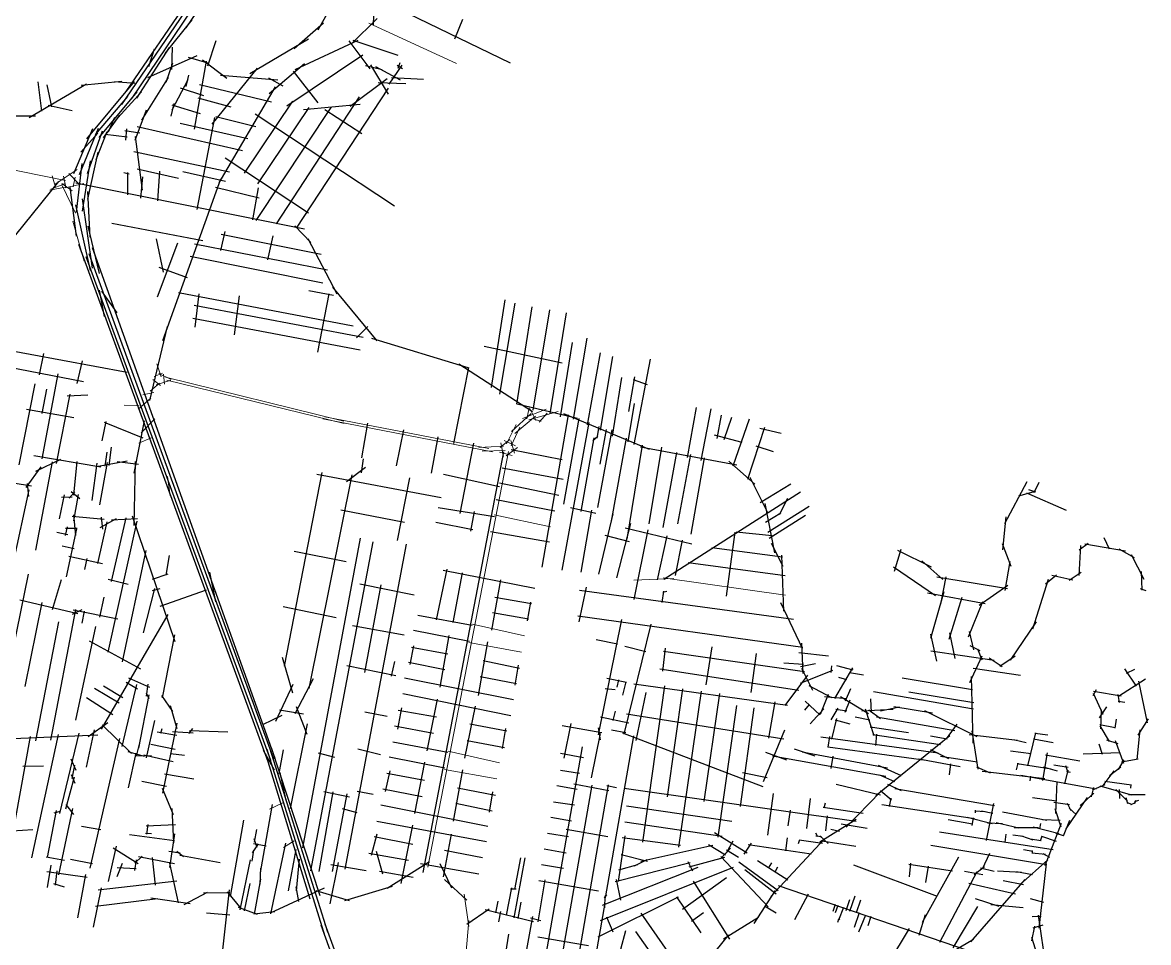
# Model space of a CAD drawing. Header units: inches. Extents: x 723419 to 759401, y 6910722 to 6968430.
# Drawn here: x 728795 to 733127, y 6935858 to 6939397 of the extents above; entities that cross this region are included whole.
import ezdxf

# ---------------------------------------------------------------- set-up
doc = ezdxf.new("R2010")
doc.units = ezdxf.units.IN
doc.header["$MEASUREMENT"] = 0
doc.layers.add('Linhas Axiais - Palhoca', color=3, linetype='Continuous', lineweight=60)

msp = doc.modelspace()

# ---------------------------------------------------------------- linework, layer by layer
at = {"layer": 'Linhas Axiais - Palhoca', "linetype": 'Continuous', "lineweight": 25}
for p, q in [((729193.5, 6939130.8), (730643.4, 6941259.2)), ((730646, 6941236.7), (729176, 6939082)), ((729216, 6939105.6), (730647.7, 6941222.7)), ((730664.5, 6941220.1), (729423, 6939376.1)), ((730152.6, 6939655.2), (730144, 6939388)), ((730019.5, 6939526.2), (729930.3, 6939367.6)), ((730275.4, 6939432.9), (730670.8, 6939241.4)), ((729446.4, 6939407.3), (729342.4, 6939278.2)), ((729840.3, 6939296.7), (729952.5, 6939395.4)), ((730159.2, 6939412), (730060, 6939314.2)), ((730487, 6939408.2), (730456.5, 6939332.9)), ((729669.4, 6939200.1), (729894.5, 6939334.4)), ((729359, 6939300.7), (729233.4, 6939105.7)), ((729300.7, 6939293.8), (729279.2, 6939225.7)), ((729370.4, 6939301.7), (729368.1, 6939216.4)), ((729508, 6939230.3), (729540.3, 6939327.1)), ((730084.2, 6939327), (729843, 6939215.2)), ((730050, 6939325.7), (730131, 6939218.3)), ((730065.3, 6939328.7), (730239.2, 6939270.9)), ((729276.2, 6939184.7), (729466.8, 6939270.2)), ((729431.8, 6939263.1), (729511.2, 6939240.7)), ((729501.4, 6939247.8), (729455.4, 6938986.4)), ((729487.1, 6939253.3), (729580.7, 6939182.7)), ((730104, 6939270.8), (729811, 6939075.3)), ((729371.6, 6939240.2), (729346.7, 6939166.2)), ((729524.3, 6939005.2), (729698.4, 6939221.4)), ((729879.8, 6939237.9), (729743, 6939122.5)), ((729836.5, 6939209.2), (729930.5, 6939087.4)), ((730113.9, 6939231.8), (730177.9, 6939216)), ((730133.6, 6939234.3), (730201.1, 6939121.6)), ((730152.4, 6939228), (730247.8, 6939176)), ((730254.1, 6939232.3), (730204, 6939159.6)), ((730236.7, 6939232.8), (730256, 6939219.8)), ((730246.9, 6939242), (730238.2, 6939219.8)), ((728820.6, 6939031), (729041.1, 6939161.5)), ((728853.1, 6939168.7), (728868, 6939055.4)), ((729019.9, 6939155.2), (729177, 6939170.7)), ((729224.4, 6939169.8), (729041.4, 6938949.6)), ((729148.4, 6939170.1), (729226.3, 6939164.1)), ((729355.3, 6939184.9), (729252.2, 6939021.2)), ((729430.3, 6939176.7), (729369.5, 6939059.7)), ((729433.6, 6939194.2), (729422.6, 6939150.4)), ((729556.6, 6939193.7), (729777.2, 6939176.1)), ((729741.1, 6939183.8), (729796.4, 6939152.6)), ((730055.5, 6939075.3), (730198.1, 6939181.6)), ((730163.5, 6939166.4), (730269, 6939161.6)), ((730214.1, 6939185.1), (730337.9, 6939179.4)), ((728888.4, 6939157), (728906.1, 6939072.3)), ((729234.5, 6939129.9), (729088.8, 6938954)), ((729252.4, 6939129.7), (729149.2, 6939015.7)), ((729400.7, 6939146.1), (729491, 6939116)), ((729475.7, 6939158.1), (729753.2, 6939091.4)), ((729767.1, 6939149.3), (729549.8, 6938779.5)), ((730202, 6939144.7), (729847.1, 6938605.7)), ((728893.5, 6939078.2), (728986.3, 6939058.5)), ((729198, 6939111.9), (729073.9, 6938965.9)), ((729376.6, 6939084.8), (729365.7, 6939036.1)), ((729369, 6939079.9), (729477.9, 6939047.1)), ((729468.7, 6939107.4), (729595.9, 6939072.7)), ((729648.1, 6938817.3), (729834.1, 6939094.4)), ((730089.3, 6939111.1), (729771, 6938622)), ((729875.6, 6939062.1), (730093.9, 6939083.3)), ((728761.6, 6939037.9), (728844.1, 6939037.9)), ((729168, 6939040), (729105.4, 6938953.2)), ((729125.9, 6938976), (729149.3, 6939032.9)), ((729270.8, 6939059.4), (729226.5, 6938942.4)), ((729466.2, 6938676.9), (729535.2, 6939032)), ((729539, 6939035.7), (729691.8, 6938997.3)), ((729689.6, 6939046.1), (730225.5, 6938691)), ((729693.9, 6938635.1), (729982.1, 6939069.7)), ((729896.3, 6939070.3), (729699.1, 6938776.3)), ((729958.1, 6939062), (730100.7, 6938969.6)), ((729063.8, 6938988.2), (728990.4, 6938815)), ((729086.1, 6938989.2), (729012.6, 6938811.4)), ((729195, 6938987.2), (729191.3, 6938944.4)), ((729236.3, 6938996.9), (729641.1, 6938904.9)), ((729400.7, 6939009.7), (729661.4, 6938950)), ((729019.5, 6938898.1), (729084.9, 6938971.4)), ((729101, 6938978.3), (729043.5, 6938814.8)), ((729119.4, 6938976), (729076.3, 6938868.5)), ((729196.8, 6938955.7), (729112.6, 6938965.9)), ((729188, 6938981.7), (729246.1, 6938971.9)), ((729228.1, 6938957.7), (729255.5, 6938752.3)), ((729222.6, 6938901.1), (729590.4, 6938821.8)), ((729054.4, 6938865.3), (729024, 6938671.6)), ((729084.3, 6938897.5), (729044.2, 6938716.8)), ((729894.8, 6938663), (729574.4, 6938875.3)), ((729022.7, 6938854.4), (729001.1, 6938667.2)), ((729184.4, 6938819.8), (729205, 6938814.1)), ((729198.2, 6938820.1), (729198, 6938734.4)), ((729236.3, 6938834.4), (729395, 6938798.3)), ((729321.7, 6938824.5), (729314.6, 6938710.8)), ((729411.4, 6938824), (729575.1, 6938786.3)), ((728933.3, 6938785.6), (727254.1, 6936707.2)), ((728999.4, 6938780.5), (729879.8, 6938603.2)), ((729256.6, 6938803.2), (729248.9, 6938720.6)), ((729556.5, 6938793.8), (729332.6, 6938171.8)), ((728976.6, 6938762.8), (729001.2, 6938575.3)), ((729044.8, 6938746.4), (729053.5, 6938570.6)), ((729705.7, 6938721.3), (729537, 6938761.6)), ((729701.8, 6938761), (729679.9, 6938637.4)), ((728999.1, 6938695.7), (729055, 6938443.4)), ((729024, 6938718.1), (729062.7, 6938451.2)), ((729046, 6938613.5), (729089.4, 6938431.1)), ((729138.6, 6938624.6), (729487.9, 6938557.8)), ((729842.8, 6938615.2), (729903.6, 6938551.1)), ((729308.9, 6938564.6), (729336.4, 6938436.2)), ((729558.3, 6938519.4), (729574.8, 6938592.7)), ((729558.9, 6938582.8), (729944, 6938506.1)), ((729738.9, 6938483.7), (729758.7, 6938575.5)), ((729892.4, 6938566.3), (730004.2, 6938352.8)), ((729010.6, 6938544.4), (729739.1, 6936553.9)), ((729062.6, 6938530.7), (729765.5, 6936566.6)), ((729391.5, 6938547.3), (729313.2, 6938340.1)), ((729456.1, 6938545.9), (729967.8, 6938445.3)), ((729038.4, 6938496.8), (729748.6, 6936558.5)), ((729049.9, 6938508.5), (729759.7, 6936563.8)), ((729439.4, 6938498.5), (729949.6, 6938395.7)), ((729430, 6938414.7), (729320.5, 6938453.8)), ((729089.2, 6938366.9), (729108.3, 6938265.7)), ((729098.5, 6938362.8), (729158.1, 6938280.1)), ((730067.1, 6938228.1), (729394.5, 6938356.4)), ((729472.8, 6938353), (729457.8, 6938225.2)), ((729628.8, 6938345.4), (729608.4, 6938194.7)), ((729896.2, 6938365.9), (729991.1, 6938347.4)), ((729972.6, 6938352.4), (729929.1, 6938128.8)), ((729986.9, 6938378.3), (730158.1, 6938171.7)), ((729455.5, 6938309.5), (730105.6, 6938186.6)), ((730598.7, 6937992.4), (730652.1, 6938329.9)), ((730631.3, 6937967.1), (730690.7, 6938317)), ((730754.8, 6938302.4), (730694.7, 6937928.4)), ((729450.5, 6938259.1), (730093.5, 6938137.7)), ((730822.2, 6938291.7), (730758.6, 6937905.5)), ((730886.3, 6938279.6), (730823.6, 6937891.4)), ((729351.3, 6938227.4), (729282.7, 6937943.1)), ((730123.6, 6938227.1), (730080.1, 6938183.6)), ((728425, 6938193.4), (729197.8, 6938051.8)), ((730137.6, 6938182.7), (730508.6, 6938070.1)), ((730909, 6938165.7), (730862.9, 6937880.4)), ((730966.3, 6938182.3), (730912.9, 6937870.7)), ((728434.5, 6938130.1), (729029.1, 6938016.1)), ((728875, 6938123), (728858.9, 6938041.9)), ((730870.3, 6938086.3), (730571.4, 6938151)), ((730968.4, 6937849.5), (731018, 6938125.4)), ((729024.1, 6938094.8), (729003.2, 6938007.5)), ((730472.9, 6938083.4), (730757.3, 6937899.9)), ((731064.9, 6938111.3), (731017.6, 6937827.9)), ((731209, 6938101.6), (731146.5, 6937773)), ((728930.3, 6938045), (728868.7, 6937718.6)), ((730511, 6938069.9), (730453.2, 6937777.8)), ((731127, 6937900.3), (731150.3, 6938033.7)), ((728841.9, 6938006.8), (728780.9, 6937694.8)), ((731099.1, 6938031.6), (731063.2, 6937805.1)), ((731143.9, 6938024), (731198.4, 6938004.1)), ((728886.9, 6937985.6), (728869.3, 6937892.2)), ((728976.1, 6937967.6), (728923.8, 6937699.8)), ((728965.9, 6937960.3), (729045.6, 6937964.4)), ((728809.9, 6937908.9), (728992.2, 6937876.7)), ((730698, 6937929.4), (730929.5, 6937874.1)), ((731147.7, 6937931.7), (731123.2, 6937784)), ((731386, 6937915.3), (731351.8, 6937723.2)), ((731442.7, 6937910), (731403.8, 6937711.3)), ((729100.8, 6937787.2), (729116.5, 6937861.8)), ((729224.8, 6937663.3), (729264.4, 6937864.5)), ((730893.5, 6937888.1), (730792.4, 6937301.2)), ((730876.2, 6937892.1), (731205.4, 6937755.3)), ((730876.9, 6937544.1), (730936.1, 6937873.6)), ((731482.9, 6937885.7), (731465.8, 6937796.2)), ((731522.4, 6937877.8), (731493.4, 6937791.6)), ((731590.9, 6937871.2), (731527.7, 6937689.6)), ((729259.4, 6937797.5), (729110.1, 6937858.2)), ((730099.8, 6937721.9), (730122.8, 6937855.8)), ((730233.1, 6937691.5), (730261.3, 6937829.9)), ((730973.5, 6937857.9), (730869.2, 6937290.5)), ((731012.1, 6937842.9), (731004.5, 6937798.3)), ((731007.9, 6937530.9), (731063.6, 6937829.5)), ((731017.6, 6937697.8), (731042.1, 6937830.7)), ((731585.6, 6937640.3), (731650.1, 6937839.6)), ((731631, 6937835.7), (731713.4, 6937816.6)), ((730367.9, 6937663.4), (730393.8, 6937802.5)), ((730530.3, 6937778), (730477, 6937507.9)), ((730943.8, 6937515.3), (730993.8, 6937799)), ((730989.1, 6937789.3), (731007.8, 6937805.4)), ((731116.6, 6937798.2), (731059, 6937478.5)), ((731563.9, 6937781.1), (731456.5, 6937808.7)), ((728837.9, 6937731.5), (729096.6, 6937687.4)), ((729112.9, 6937689.4), (729120.7, 6937744.2)), ((729127.8, 6937692.5), (729137.6, 6937762.7)), ((730645.1, 6937745.3), (730335.3, 6936126.5)), ((730674.8, 6937754.2), (730871.1, 6937715.4)), ((731178.9, 6937770.2), (731119.7, 6937409.3)), ((731172.7, 6937764), (731543, 6937695.3)), ((731205.6, 6937467.6), (731254.9, 6937763)), ((731259.6, 6937453.8), (731311.6, 6937742.6)), ((731316.2, 6937468.2), (731366.2, 6937735.4)), ((731615.9, 6937768.6), (731682.4, 6937746.9)), ((728908.8, 6937707.1), (728845.2, 6937366.5)), ((728845.6, 6937671.2), (728942.2, 6937717.1)), ((729003.4, 6937708.4), (728991, 6937578.4)), ((729080.2, 6937701), (729061, 6937557.4)), ((729079.7, 6937688.5), (729197.3, 6937710)), ((729120.4, 6937704.4), (729090.4, 6937541)), ((729159.4, 6937708.3), (729241.1, 6937697.1)), ((729223.7, 6937462.3), (729229.6, 6937707.8)), ((730105.4, 6937718), (730098, 6937664.1)), ((731417, 6937722.5), (731366.3, 6937428.1)), ((731512.3, 6937709.3), (731611.9, 6937621)), ((728808.8, 6937608.5), (728866.4, 6937686.8)), ((729945.9, 6937665.7), (729801.3, 6936920)), ((730061.3, 6937657.3), (729896.7, 6936834.4)), ((729926.5, 6937659.5), (730405.6, 6937569.2)), ((730040.7, 6937630.9), (730114.6, 6937686.5)), ((730283.9, 6937645), (730236.6, 6937403.6)), ((730630, 6937611.1), (730414.8, 6937657.4)), ((730640.7, 6937683.7), (730874.4, 6937640.1)), ((731593.2, 6937647.7), (731662.6, 6937509.7)), ((728759.1, 6937625.4), (728829.2, 6937613.7)), ((728812.3, 6937622.7), (728817.1, 6937573.3)), ((730629.2, 6937626.5), (730858, 6937578.5)), ((731632.6, 6937550.8), (731750.6, 6937621.4)), ((732573.9, 6937469.2), (732659.9, 6937630.4)), ((732704.6, 6937626.8), (732686.1, 6937587.1)), ((728818.8, 6937598.4), (728608.3, 6936626.8)), ((728954.8, 6937579.3), (728935.7, 6937486.8)), ((728985.8, 6937571.1), (728944.4, 6937569.9)), ((728996.1, 6937591.5), (728973.6, 6937566.9)), ((728982.4, 6937592.6), (729014.9, 6937566.1)), ((729008.9, 6937581.1), (728990.2, 6937480.1)), ((730617.3, 6937562.3), (730842.6, 6937518)), ((731787.5, 6937590), (731261.7, 6937253.7)), ((731737.4, 6937565), (731705.9, 6937503)), ((732627.9, 6937575.8), (732691.8, 6937593.5)), ((732657.6, 6937587.8), (732810.4, 6937521.1)), ((732664.8, 6937600.3), (732692.5, 6937590.7)), ((730019.8, 6937521.8), (730264.2, 6937474.5)), ((730394, 6937531.6), (730610.6, 6937496)), ((730532.5, 6937515), (730518.5, 6937440.2)), ((730903.5, 6937530.6), (731000, 6937508.8)), ((730984.4, 6937520.4), (730943.1, 6937281.9)), ((731650.6, 6937546.4), (731687.3, 6937356.1)), ((731821.2, 6937534.9), (731662.6, 6937434.6)), ((728986.2, 6937497.9), (729108.2, 6937485.7)), ((728990.8, 6937502.4), (728998.1, 6937423.6)), ((729118.5, 6937475.6), (729083.5, 6937315.1)), ((729093.3, 6937454.5), (729156.1, 6937488.6)), ((729097.1, 6937494.4), (729102.2, 6937447.8)), ((729234.8, 6937478), (729122.8, 6936973.9)), ((729191.9, 6937490.6), (729135.4, 6937246.5)), ((729136.6, 6937483.4), (729237.5, 6937488.8)), ((729381.8, 6937014.5), (729218.4, 6937497.3)), ((730526.6, 6937445.4), (730385.2, 6937472.8)), ((731066, 6937507.2), (731010.8, 6937274.1)), ((731711.9, 6937509.4), (731653.6, 6937473.7)), ((731806.8, 6937500), (731666.8, 6937412)), ((732566.8, 6937367.7), (732578.9, 6937494.7)), ((728968.5, 6937425.8), (728926.7, 6937434.8)), ((728965.9, 6937456), (728958.5, 6937423.1)), ((729004.6, 6937450.7), (728960.1, 6937449.6)), ((729003, 6937449.1), (728962.2, 6937264.3)), ((730595.5, 6937438.4), (730822.1, 6937399.1)), ((731133.7, 6937469.1), (731080.1, 6937260.8)), ((731113.4, 6937452.2), (731370.2, 6937391.6)), ((731200.3, 6937445.6), (731146.3, 6937177.1)), ((731503, 6937190.4), (731536.6, 6937436.2)), ((731540, 6937438), (731678.8, 6937423.8)), ((730093.7, 6937413.4), (729872.4, 6936221.5)), ((730142, 6937398.8), (729903.1, 6936132.7)), ((730036.5, 6936139.9), (730272.5, 6937389.5)), ((731035, 6937424), (731129.1, 6937399.9)), ((731273.4, 6937422.5), (731236.5, 6937252.1)), ((731332, 6937405.4), (731305.6, 6937269.9)), ((731674.6, 6937393.5), (731719.3, 6937305.5)), ((732598.1, 6937304.6), (732564.7, 6937391.8)), ((732860, 6937368.2), (732895, 6937393.7)), ((732860.5, 6937268.9), (732865.9, 6937384.8)), ((732881.9, 6937391.3), (733038.6, 6937364.7)), ((732954.9, 6937415), (732975.7, 6937371.8)), ((728992.9, 6937371.8), (728947.3, 6937381.8)), ((728972.3, 6937343.7), (729102.1, 6937315.1)), ((729179.5, 6936937.6), (729270.3, 6937365.6)), ((729347.8, 6937271), (729360.4, 6937345.7)), ((729839.7, 6937363.2), (730040.4, 6937323.2)), ((731447.1, 6937377.5), (731718.7, 6937341.7)), ((731714.5, 6937347.5), (731722, 6937131.9)), ((732173.8, 6937368.8), (732147.7, 6937285.1)), ((732161.5, 6937366.3), (732290.7, 6937302.4)), ((733013, 6937371.8), (733071.8, 6937338.6)), ((733060.5, 6937349.8), (733109.2, 6937255.6)), ((729042.7, 6937335.2), (729032.7, 6937292.9)), ((731355.4, 6937319.2), (731728.8, 6937269.9)), ((732145.1, 6937302.4), (732306.8, 6937192.3)), ((732255.1, 6937325.4), (732335.1, 6937253.6)), ((732575.3, 6937212), (732594.8, 6937322.8)), ((728817, 6937274.9), (728684.4, 6936629.1)), ((728910.4, 6937138), (728944.9, 6937254.6)), ((729123.9, 6937255.9), (729201.3, 6937235.5)), ((729294.5, 6937254.9), (729355, 6937276.3)), ((729513.6, 6937281.6), (729536.8, 6937167.7)), ((730387.4, 6937099.2), (730428, 6937293.4)), ((730412.7, 6937289.9), (730765.6, 6937220.6)), ((730486, 6937279.5), (730449.9, 6937088.8)), ((732312.4, 6937264.3), (732584.5, 6937219.1)), ((732346.8, 6937263.9), (732326.5, 6937159)), ((732681.8, 6937064.2), (732742.4, 6937254.7)), ((732731.1, 6937237.5), (732773.2, 6937271.9)), ((732755.4, 6937270.1), (732836.1, 6937252.3)), ((732821.3, 6937251.1), (732868.2, 6937281.9)), ((733098.5, 6937284.6), (733101.4, 6937213.5)), ((729302.4, 6937219.9), (729259, 6937048.3)), ((729323.6, 6937218.5), (729293, 6937210.3)), ((729324.2, 6937152), (729502.8, 6937214.8)), ((730092.4, 6937236.8), (730301.6, 6937195.2)), ((730173.4, 6937233.9), (730109.9, 6936896.7)), ((730633.3, 6937252.8), (730598.6, 6937059.6)), ((730963.4, 6937224.4), (730935.6, 6937091.5)), ((731760.4, 6937100.5), (730937.2, 6937212.1)), ((732475.4, 6937155.4), (732585, 6937231.9)), ((733094.9, 6937218.8), (733116.3, 6937211.7)), ((729007.8, 6937121.8), (728783.9, 6937174.6)), ((729091.5, 6937108.9), (729109.1, 6937185.7)), ((730753.3, 6937160), (730612, 6937185.3)), ((730748.8, 6937167.4), (730736.4, 6937095.1)), ((731261.4, 6937209.3), (731254.8, 6937165)), ((731258, 6937205.7), (731273.1, 6937208.9)), ((732498.8, 6937161), (732276.1, 6937201)), ((732339.3, 6937206.6), (732287.7, 6937026.4)), ((732408.8, 6937184.8), (732358.5, 6937023.7)), ((732434, 6937033.9), (732489.8, 6937169.9)), ((728869.2, 6937165.1), (728803.4, 6936841.9)), ((728998.4, 6937138.6), (728902, 6936635.7)), ((729022.4, 6937137.5), (728985.3, 6937119.2)), ((729161, 6937101.5), (728988.9, 6937136.5)), ((729032, 6937131.9), (729023.1, 6937085.5)), ((729797.5, 6937149.6), (730001.2, 6937107.4)), ((730741.9, 6937101.1), (730603.1, 6937125.8)), ((731710.7, 6937165.2), (731794.1, 6936990.3)), ((728845.5, 6936633.6), (728933.9, 6937091.3)), ((729098.4, 6936677.7), (729354.5, 6937119)), ((730315.1, 6937116.9), (730525.2, 6937078.1)), ((730931.8, 6937114.2), (731797.4, 6936994)), ((731099.6, 6937100.1), (731009.1, 6936656.3)), ((731212.6, 6937081.6), (731107.7, 6936658.7)), ((732596.3, 6936943.1), (732695.5, 6937091.5)), ((729075.8, 6937072.8), (728997.9, 6936712.6)), ((729333.8, 6936798.3), (729380.2, 6937040.7)), ((730064.2, 6937076.6), (730263.5, 6937040.8)), ((730299.4, 6937058.9), (730514.5, 6937016.9)), ((730434.8, 6937038.6), (730400.2, 6936839.8)), ((732312.6, 6936940.4), (732288.8, 6937043.7)), ((732361.2, 6937048.8), (732381.6, 6936949.5)), ((732436.7, 6937054.3), (732453.1, 6936983.5)), ((729051.7, 6937018.1), (729249, 6936910.7)), ((730298.4, 6936999.2), (730284.5, 6936926.8)), ((730290.8, 6936994.1), (730430.9, 6936968)), ((730583.9, 6937014.2), (730548.2, 6936807.8)), ((731002.3, 6937023.2), (731083.4, 6937006.1)), ((731112, 6936997.4), (731193.1, 6936976.9)), ((731446.1, 6936994.9), (731423.4, 6936848.4)), ((731791.8, 6937009), (731796.2, 6936892.2)), ((732479.6, 6936980.1), (732440.8, 6936998.5)), ((729793, 6936955.7), (729832.9, 6936818)), ((731267.3, 6936989.3), (731256.9, 6936901.4)), ((731260.6, 6936978.9), (731802.7, 6936900.4)), ((731617.3, 6936969.4), (731597.4, 6936819.1)), ((731895.7, 6936959.5), (731781.4, 6936972.3)), ((732289.4, 6936979.2), (732532.4, 6936943.3)), ((732486, 6936959.5), (732438.5, 6936856.9)), ((732468.7, 6936987.6), (732485.1, 6936945.5)), ((732513.9, 6936952.6), (732563.7, 6936919.4)), ((732555.4, 6936920.6), (732613.5, 6936959.7)), ((730042.6, 6936922.5), (730230.8, 6936884.3)), ((730225.2, 6936938.5), (730213.5, 6936882.4)), ((730279.2, 6936935.4), (730419.8, 6936907.1)), ((730566.9, 6936942.5), (730706.2, 6936913.5)), ((730701.2, 6936924.3), (730688.2, 6936847)), ((731781.9, 6936826.7), (731246.4, 6936908.9)), ((731723.2, 6936933.4), (731799.3, 6936927.9)), ((731846.2, 6936929.4), (731788, 6936918.1)), ((731791.4, 6936913), (731833.5, 6936828.3)), ((731906.9, 6936921.3), (731904, 6936896.3)), ((731920.1, 6936796.7), (731988.9, 6936913.7)), ((731926.5, 6936923), (731989.6, 6936906.7)), ((732634.9, 6936884.2), (732451.9, 6936911.4)), ((733034.8, 6936910.9), (733079.3, 6936843.4)), ((733072.3, 6936908.1), (733041.4, 6936892.7)), ((729284.6, 6936839.1), (729203.2, 6936874.3)), ((729912.4, 6936872.1), (729842.7, 6936737.8)), ((730264.8, 6936875.2), (730684.1, 6936792.4)), ((730695.4, 6936853.1), (730555.3, 6936879.3)), ((731117.8, 6936858.3), (731042.8, 6936872.7)), ((731082.9, 6936839.8), (731088.9, 6936867.6)), ((731815, 6936885.3), (731728, 6936769)), ((731787.6, 6936854.9), (731911.9, 6936905.4)), ((731934.3, 6936877.8), (731965.3, 6936869.1)), ((732030.6, 6936886.3), (731975.8, 6936895.5)), ((732179.2, 6936875.1), (732449.2, 6936831.3)), ((732443.9, 6936880.5), (732451.4, 6936624)), ((733011.3, 6936805.2), (733115.6, 6936872.1)), ((729071.4, 6936836.2), (729166.7, 6936779)), ((729105.7, 6936844.3), (729180.3, 6936799.6)), ((729232.8, 6936850.4), (729176.7, 6936612.1)), ((729193, 6936858.8), (729237, 6936833.1)), ((729277.2, 6936850.7), (729270.8, 6936805)), ((729835.3, 6936850.3), (729768.1, 6936707.3)), ((731074.2, 6936829.1), (731036.9, 6936833.7)), ((731116.1, 6936860.3), (731102.5, 6936809.6)), ((731146.2, 6936853.1), (731738.4, 6936770.9)), ((731265, 6936844.8), (731180.1, 6936243.8)), ((731334.4, 6936833.6), (731275.1, 6936418.2)), ((731405.7, 6936824), (731318.4, 6936224.8)), ((731820.1, 6936846.3), (731906.9, 6936799.4)), ((731980.3, 6936833.8), (731959.8, 6936786)), ((732068.7, 6936823.5), (732453.8, 6936756.6)), ((732204.4, 6936821.4), (732454.1, 6936780.3)), ((732924.9, 6936829.2), (732912.3, 6936806.3)), ((732914.5, 6936824), (733021, 6936806.3)), ((733122.6, 6936703.1), (733089, 6936862.5)), ((729040.3, 6936799.6), (729141.6, 6936734.8)), ((729241.9, 6936605.4), (729281.8, 6936810.1)), ((729281.4, 6936795.1), (729271.2, 6936816.6)), ((729373.6, 6936746.4), (729330.8, 6936807.3)), ((730258.1, 6936815.5), (730673.9, 6936731.1)), ((730351.8, 6936594.8), (730391.4, 6936793.6)), ((731192.6, 6936819), (731154.6, 6936634.4)), ((731417.7, 6936400.1), (731477.8, 6936815)), ((731688.6, 6936783), (731664.5, 6936643.7)), ((731805.5, 6936785.9), (731862.3, 6936733.7)), ((731894.9, 6936812.2), (731863.7, 6936735.1)), ((731880.3, 6936803.4), (731965.7, 6936796.1)), ((731941.6, 6936804.1), (732049.7, 6936738.8)), ((731977.1, 6936789.7), (731958, 6936742.1)), ((732057.7, 6936795.5), (732059.5, 6936742.2)), ((732913.4, 6936817), (732951.5, 6936736.5)), ((733008.6, 6936811.9), (733013.9, 6936780.8)), ((733035.5, 6936780.8), (733009.5, 6936784.3)), ((729389.5, 6936679.1), (729364.5, 6936767.5)), ((729783, 6936752.7), (729875.5, 6936737.3)), ((729848.1, 6936765.9), (729888, 6936659.5)), ((730111.7, 6936744.6), (730198.1, 6936728.6)), ((730253, 6936760.1), (730237.8, 6936678.2)), ((730239.3, 6936751.9), (730387.9, 6936726)), ((730496.3, 6936566.9), (730538, 6936766.2)), ((731074.2, 6936747.5), (731066.4, 6936711.8)), ((731117.8, 6936736.9), (731723.3, 6936641.4)), ((731541.1, 6936768.6), (731469.9, 6936263.3)), ((731556.4, 6936380.9), (731610.1, 6936760.6)), ((731804.4, 6936751.4), (731823.1, 6936773.7)), ((731825.3, 6936699.2), (731877.3, 6936756)), ((731906.1, 6936714.4), (731932.7, 6936759)), ((731923.8, 6936755.2), (731966.2, 6936748.1)), ((732024, 6936748.7), (732144.9, 6936755.2)), ((732070.9, 6936652.3), (732037.6, 6936755.5)), ((732051, 6936752), (732095.2, 6936719.6)), ((732095.8, 6936749.3), (732168.6, 6936763.8)), ((732147, 6936764.9), (732295.4, 6936740.6)), ((732265.2, 6936750.3), (732466.5, 6936650)), ((732965.5, 6936764.6), (732937, 6936721.4)), ((732945.2, 6936752.8), (732942.6, 6936678.9)), ((729046.9, 6936650), (729122.7, 6936704.3)), ((729101.6, 6936695), (729214.6, 6936584.9)), ((729271.2, 6936568.4), (729303.3, 6936711.8)), ((729334.7, 6936432.6), (729389.1, 6936701.1)), ((729792.1, 6936730.5), (729717.7, 6936694.4)), ((729889.6, 6936699.3), (729824.1, 6936373.6)), ((730225.6, 6936691.4), (730376.2, 6936663)), ((730658.6, 6936670.1), (730515.6, 6936698)), ((730871.5, 6936692.5), (731023.8, 6936665.3)), ((730904.6, 6936699.5), (730877.5, 6936566.1)), ((731019, 6936725.1), (731126.9, 6936702.1)), ((731908.1, 6936640.1), (731927.5, 6936719.5)), ((731921.2, 6936714.4), (731977.3, 6936699)), ((731997.6, 6936725.9), (732054.5, 6936713.5)), ((732080.6, 6936725.5), (732381.8, 6936673.2)), ((732389.3, 6936697.5), (732348.9, 6936640.9)), ((732999.1, 6936683.3), (732939.3, 6936695.2)), ((733002.4, 6936716.9), (732997.1, 6936681.8)), ((733087.1, 6936655.4), (733126.7, 6936717.5)), ((728553.6, 6936633.8), (729084, 6936656.9)), ((728729.4, 6936117.8), (728825.1, 6936650.4)), ((728830.9, 6936183.4), (728933.4, 6936657.3)), ((729010.9, 6936662.2), (728937.1, 6936354.1)), ((729070.2, 6936675.6), (729039.4, 6936531.6)), ((729312.3, 6936667.5), (729387.9, 6936655.1)), ((729330.2, 6936679.9), (729325.7, 6936662.1)), ((729371.7, 6936669.3), (729451.7, 6936664.5)), ((729434.3, 6936661.8), (729449.6, 6936680.6)), ((729436.9, 6936672.8), (729585, 6936667.3)), ((730653, 6936681.3), (730639.8, 6936603.5)), ((731017.2, 6936661.9), (730982.9, 6936491)), ((731009.1, 6936683.7), (731016.6, 6936637.6)), ((731145.1, 6936652.4), (731036.3, 6936029.3)), ((731060.1, 6936675.4), (731116.3, 6936665.8)), ((731103.4, 6936664), (731642.7, 6936457.9)), ((731646.1, 6936477.2), (731727.8, 6936675.7)), ((731866.1, 6936649.3), (732317, 6936587.6)), ((731893.9, 6936608.6), (731900.6, 6936650.1)), ((732203.3, 6936664.3), (732056.4, 6936685.7)), ((732065.7, 6936657.6), (732326.3, 6936619.1)), ((732361.8, 6936652.2), (732077.3, 6936421.5)), ((732078.2, 6936615.4), (732081.4, 6936659.4)), ((732288.1, 6936652), (732352.2, 6936641.4)), ((732622.5, 6936634.3), (732437.2, 6936656.9)), ((732446.7, 6936672), (732470.7, 6936524.4)), ((732691.5, 6936664.6), (732661.2, 6936537.4)), ((732739.1, 6936655.7), (732689.3, 6936661.6)), ((732939.7, 6936690.5), (732975.8, 6936631.3)), ((733083.6, 6936561.2), (733095.3, 6936675.7)), ((729167.9, 6936642.8), (729054.3, 6936143.6)), ((729233.8, 6936574.4), (729247.2, 6936631.1)), ((729288.5, 6936620.9), (729381.6, 6936601.5)), ((729968.7, 6935897.1), (729746.2, 6936605.3)), ((729751.4, 6936607.4), (729938.7, 6936037.8)), ((730431.2, 6936588.3), (730219.9, 6936628.8)), ((730505.9, 6936634.5), (730649.4, 6936607.5)), ((730947.6, 6936609.7), (730781.8, 6935657.9)), ((731892.6, 6936610.4), (732271.3, 6936559.2)), ((732656.5, 6936625.4), (732612.3, 6936636.3)), ((732683.7, 6936640.8), (732759.7, 6936627.4)), ((732935.7, 6936622.2), (732948.6, 6936582.3)), ((732964.7, 6936637.6), (733008.9, 6936623.1)), ((732997.9, 6936634.7), (733031.1, 6936547.8)), ((728980.2, 6936563.6), (728999.3, 6936520.7)), ((729199.8, 6936592.3), (729262.8, 6936573.8)), ((729202.9, 6936451.9), (729232.3, 6936586.1)), ((729227, 6936575.9), (729290.6, 6936576.5)), ((729260.9, 6936579), (729374.8, 6936554.3)), ((729363.5, 6936584.6), (729417.5, 6936578.4)), ((729720, 6936597.3), (729762.6, 6936521.8)), ((729729.5, 6936582.9), (729899.5, 6936026)), ((729734.9, 6936601.1), (729957.7, 6935882.4)), ((729796.9, 6936598.1), (729781.3, 6936507.8)), ((729932.1, 6936587.1), (729995.1, 6936570.6)), ((730084.5, 6936602.6), (730172.1, 6936581)), ((730418.9, 6936527.6), (730205.7, 6936570.6)), ((730864.7, 6936585.8), (730952.8, 6936568.7)), ((731653.3, 6936589.3), (731733.4, 6936560.5)), ((732116.3, 6936495.7), (731680.5, 6936574.1)), ((731764.1, 6936602.8), (731842.6, 6936575.6)), ((731794.4, 6936590.5), (732123.1, 6936529.1)), ((731911.7, 6936574.6), (731904.7, 6936527.2)), ((732243.6, 6936563.8), (732402.7, 6936534)), ((732287.6, 6936599.6), (732357.4, 6936565.5)), ((732326.8, 6936573.8), (732467.8, 6936551.9)), ((732595.9, 6936595.4), (732675.7, 6936584.7)), ((732720.7, 6936480.1), (732738.1, 6936586.7)), ((732730.3, 6936579.4), (732862.1, 6936556.4)), ((732874.8, 6936583.2), (733017.9, 6936588.4)), ((733022.8, 6936553.1), (733086.6, 6936563.5)), ((728796.3, 6936535.6), (728874.9, 6936537.6)), ((728985.5, 6936488.9), (728996.1, 6936539.8)), ((730207.5, 6936517.6), (730189.6, 6936437.9)), ((730303.9, 6936353.5), (730343.1, 6936551.3)), ((730453, 6936324.6), (730488.6, 6936522.3)), ((730864.7, 6936520.4), (730937.5, 6936509.3)), ((732176.6, 6936498.8), (732088.5, 6936538.8)), ((732361.1, 6936502.2), (732366.1, 6936544.3)), ((732465.2, 6936533.9), (732517.7, 6936509.9)), ((732618.6, 6936522.1), (732624.9, 6936547)), ((732621.4, 6936546.3), (732752, 6936526)), ((732722, 6936533.3), (732775.1, 6936517.3)), ((732762.4, 6936541.2), (732818.3, 6936532.1)), ((732816.1, 6936520.4), (732803.6, 6936468)), ((732807, 6936538.6), (732816.6, 6936510.9)), ((732993.7, 6936518.5), (732947.3, 6936456.2)), ((733020.5, 6936532), (732976.7, 6936498.4)), ((733031.7, 6936560.4), (733009.5, 6936523)), ((728961.6, 6936372.1), (728994.5, 6936494.8)), ((728981.8, 6936503.8), (728996.1, 6936469.9)), ((729253.2, 6936478.3), (729349.2, 6936459.1)), ((729454.4, 6936486.2), (729341.4, 6936505.3)), ((729785.2, 6936511.9), (729808, 6936403.5)), ((730196.1, 6936508.6), (730341.6, 6936481.7)), ((731565.2, 6936510.9), (731659.7, 6936492.5)), ((732092.3, 6936502.1), (732149.1, 6936476.4)), ((732487, 6936517.1), (732727.4, 6936487.8)), ((732636.2, 6936501.2), (732925.7, 6936448.2)), ((732671.3, 6936479), (732674.4, 6936497)), ((732773.5, 6936476.6), (732769.3, 6936353.3)), ((732826.3, 6936512.1), (732812.6, 6936514.8)), ((733061.5, 6936463), (732958.6, 6936476.6)), ((729332.4, 6936451.6), (729374.3, 6936350.4)), ((729988.5, 6936437.6), (729934.6, 6936131.1)), ((729953.9, 6936438.6), (730052.1, 6936418.5)), ((730082.7, 6936440.2), (730144.3, 6936427.9)), ((730181.3, 6936448.6), (730332.4, 6936419.1)), ((730468.8, 6936452.2), (730613.8, 6936424.2)), ((730591.9, 6936359.1), (730604.7, 6936436.9)), ((730842.5, 6935642.5), (730986.2, 6936462.7)), ((730851, 6936461.9), (730928, 6936447.6)), ((731047.7, 6936464.4), (730904, 6935637.2)), ((730915.2, 6936467.8), (731051, 6936442.8)), ((731042.9, 6936461.1), (731080.5, 6936454.4)), ((731109.5, 6936450.7), (732002.4, 6936324.2)), ((731682.9, 6936430.9), (731660.6, 6936270.1)), ((731924.7, 6936466.4), (732095.2, 6936425.6)), ((732095.2, 6936437.1), (731963.9, 6936301.8)), ((732096.2, 6936442.2), (732138.2, 6936406.7)), ((732122.1, 6936466.1), (732175.4, 6936441.9)), ((732150.9, 6936450.4), (732534.8, 6936384.4)), ((732916.8, 6936432.3), (732864.1, 6936385.1)), ((732915.6, 6936453.8), (732906.3, 6936418.2)), ((732911.7, 6936445.4), (732959.7, 6936464.9)), ((732939.1, 6936459.8), (733060.8, 6936425.3)), ((733001.5, 6936445.8), (733045.5, 6936400.8)), ((733013.8, 6936446.4), (733015.4, 6936411.4)), ((733058.5, 6936451.1), (733059.6, 6936464.9)), ((728961.6, 6936389), (728990.8, 6936349.9)), ((729710, 6936126.9), (729756.1, 6936388.3)), ((729986.8, 6936130), (730044.3, 6936429)), ((730173.2, 6936387.4), (730585.3, 6936305.6)), ((730462.2, 6936393.2), (730601.6, 6936364.2)), ((730837.3, 6936398.6), (730918.5, 6936386.5)), ((731824.5, 6936411.9), (731811, 6936296.3)), ((731882.5, 6936393.6), (731877.6, 6936374.4)), ((732135.7, 6936413.2), (732129.5, 6936380.8)), ((732529.8, 6936391.9), (732501.6, 6936250.1)), ((732680.7, 6936415.7), (732773.1, 6936402.4)), ((732762.4, 6936397.5), (732823, 6936388.7)), ((732890.2, 6936415.7), (732808.5, 6936294.8)), ((732813.5, 6936393.9), (732827.9, 6936365.7)), ((733039.4, 6936415), (733046.1, 6936392.3)), ((733043.8, 6936397), (733062.4, 6936389)), ((733049.9, 6936426.8), (733113.5, 6936426.4)), ((733058.8, 6936388.5), (733078.1, 6936395.9)), ((733077.2, 6936403.9), (733072.1, 6936391.1)), ((733074, 6936399.4), (733090, 6936405.6)), ((728924.4, 6936365), (728889.7, 6936183.9)), ((728916.9, 6936356.2), (728941, 6936362.1)), ((728987.6, 6936373.2), (728932.5, 6936118.4)), ((729369.6, 6936373.4), (729375.1, 6936240.4)), ((730024.7, 6936373.6), (730081.4, 6936358.2)), ((731117.8, 6936382.8), (731524, 6936324.2)), ((731740.2, 6936306.6), (731750, 6936366.7)), ((731875, 6936377.5), (732028.9, 6936354.4)), ((731884.7, 6936287.2), (731892.3, 6936344.5)), ((732457.2, 6936333.4), (732100.3, 6936387.1)), ((732460, 6936364.3), (732498.6, 6936361.7)), ((732461, 6936356.9), (732461.2, 6936366.8)), ((732484.4, 6936364), (732528.1, 6936354.8)), ((732564.8, 6936360.4), (732736, 6936328.7)), ((732766, 6936372.5), (732789.5, 6936302.8)), ((732821.7, 6936373.7), (732848.3, 6936350.4)), ((729095.5, 6936290.6), (729022.2, 6936303.6)), ((729383.8, 6936309.8), (729269.9, 6936304.5)), ((729276.8, 6936310.8), (729271.8, 6936273.7)), ((729644.6, 6936327.7), (729593, 6936034.6)), ((730157.9, 6936323.8), (730579.7, 6936246.5)), ((730251.1, 6936084.5), (730296.6, 6936308.3)), ((730827.2, 6936340.2), (730906.3, 6936326)), ((731111.6, 6936322.1), (731486.3, 6936266.7)), ((732001.4, 6936330.1), (731862.7, 6936243.6)), ((732044, 6936295.6), (731943.8, 6936312.2)), ((732355.5, 6936331.2), (732449.7, 6936314.1)), ((732429.4, 6936339), (732524.7, 6936315.6)), ((732452.8, 6936337.2), (732447.4, 6936308.1)), ((732507.2, 6936317.3), (732564.4, 6936315.6)), ((732540.5, 6936318.9), (732627.9, 6936298.1)), ((732683, 6936302.1), (732783.2, 6936276.8)), ((732710.8, 6936315.9), (732707.1, 6936294.2)), ((732718.5, 6936330.9), (732787.3, 6936327.9)), ((732790.9, 6936315.1), (732727.5, 6936152)), ((732822.5, 6936326.4), (732798.2, 6936267.1)), ((728754.4, 6936287.3), (728834.8, 6936292.5)), ((729379.8, 6936248.9), (729206.8, 6936271.5)), ((729267.3, 6936278.5), (729290.9, 6936277.4)), ((729379, 6936275.5), (729360.4, 6936145.8)), ((729684.4, 6936257.5), (729696.7, 6936224.2)), ((729695.4, 6936292.5), (729685.9, 6936243.1)), ((730137, 6936193.1), (730158.9, 6936276)), ((730147.2, 6936265.3), (730296.3, 6936235.3)), ((730443.3, 6936274.8), (730412.8, 6936110.6)), ((730814.5, 6936278), (730895.7, 6936265.4)), ((730885.8, 6936293.4), (731046.4, 6936265.6)), ((731111.5, 6936267.7), (731086.7, 6936092.4)), ((731102, 6936260.9), (731325.7, 6936231.9)), ((731457.2, 6936280.8), (731582.7, 6936201.9)), ((731736.5, 6936260.2), (731730.3, 6936210.7)), ((731845.6, 6936280), (731853.5, 6936265.5)), ((731847.2, 6936268.3), (731868.8, 6936265)), ((731862.6, 6936268.2), (731893.9, 6936238.4)), ((731904.3, 6936293.4), (731937.6, 6936285.8)), ((732322.2, 6936282.9), (732759.8, 6936215.8)), ((732577.7, 6936273.8), (732574.4, 6936243.7)), ((732605, 6936271.5), (732645.1, 6936266.4)), ((732610.1, 6936300.3), (732703.4, 6936300.1)), ((732638.2, 6936267.9), (732681.9, 6936252.9)), ((732711.3, 6936248.6), (732717.4, 6936267.9)), ((732715.5, 6936266.5), (732772, 6936247.3)), ((732799.6, 6936267.8), (732772, 6936276.2)), ((729155, 6936228.7), (729124.5, 6936092)), ((729143.2, 6936221.9), (729239, 6936161)), ((729701.4, 6936236.6), (729678.3, 6936202.5)), ((729731.5, 6936228.5), (729683.7, 6936236.8)), ((729750.4, 6935967.3), (729807.3, 6936239.2)), ((729818.1, 6936055.7), (729847.4, 6936215.2)), ((730801.3, 6936217.4), (730886.3, 6936202.1)), ((731450.1, 6936230), (731173.4, 6936169.7)), ((731498.9, 6936193.5), (731434.2, 6936233.2)), ((731480.2, 6936179.6), (731518.4, 6936220.1)), ((731527.5, 6936246.7), (731502.5, 6936201.5)), ((731598.2, 6936239.6), (731570, 6936196.7)), ((731586.9, 6936234.4), (731829.2, 6936199.2)), ((731879.8, 6936256.5), (731673.9, 6936034.6)), ((731779.6, 6936237.8), (731785.6, 6936253.9)), ((731783.1, 6936252.2), (731872.5, 6936239.1)), ((731869.9, 6936248.4), (732000.2, 6936227.5)), ((732289.4, 6936231.5), (732734.9, 6936157.3)), ((732645.7, 6936214.8), (732682.1, 6936208.9)), ((732714.1, 6936248.6), (732671.1, 6936255.3)), ((728886.2, 6936186.6), (728955.7, 6936174.2)), ((729063.9, 6936159.9), (728979.3, 6936177.4)), ((729232.3, 6936174.9), (729225.5, 6936133.9)), ((729226.5, 6936162.2), (729254.5, 6936189)), ((729240.8, 6936187.7), (729379.5, 6936161)), ((729293.7, 6936184.6), (729305.5, 6936078.3)), ((729357, 6936208.2), (729401.6, 6936202.8)), ((729388, 6936209.4), (729413.6, 6936188.6)), ((729399.5, 6936193.2), (729555.3, 6936165.5)), ((729631.6, 6935983.7), (729672.1, 6936175.6)), ((729683.5, 6936212.8), (729676.5, 6936170.8)), ((729859.4, 6936178.2), (729847.2, 6936056.6)), ((730127.6, 6936201.5), (730279.4, 6936174.4)), ((730155.2, 6936209.3), (730180.1, 6936122)), ((730417.9, 6936213), (730563.9, 6936184)), ((730726.7, 6936183.8), (730684.5, 6935952.7)), ((730689.4, 6936060.9), (730712.4, 6936183)), ((731097.5, 6936195.5), (731199.6, 6936170.1)), ((731148.7, 6936151.8), (731198.4, 6936176.8)), ((731359.1, 6936148.7), (731496.9, 6936186)), ((731480.9, 6936188.2), (731663.1, 6935995.2)), ((731549.4, 6936184.4), (731503.3, 6936212.6)), ((731622.1, 6936172.4), (731739.5, 6936098.8)), ((732395.7, 6936185.4), (732255.5, 6935934.5)), ((732515.1, 6936199.6), (732486.8, 6936139.3)), ((732739.5, 6936174.9), (732633, 6936080.7)), ((732677.3, 6936203), (732730.1, 6936196.8)), ((732678, 6936211.1), (732680.6, 6936201.7)), ((732720.8, 6936199.3), (732745.6, 6936186.2)), ((728888.5, 6936131.1), (729043.8, 6936109.4)), ((728904, 6936155.2), (728889.9, 6936068.9)), ((728927, 6936132.7), (728919.7, 6936077.8)), ((729178.2, 6936161), (729157.5, 6936109.5)), ((729231.3, 6936141.2), (729159, 6936144.6)), ((729359.6, 6936162.3), (729393.7, 6936009.8)), ((729709.3, 6936082.4), (729711.5, 6936143.7)), ((730009.3, 6936165.3), (729976.7, 6936005.6)), ((729980.5, 6936157.6), (730117.4, 6936134.6)), ((730168.1, 6936131.6), (730298, 6936108.3)), ((730197.1, 6936066.4), (730360.3, 6936168.8)), ((730550.2, 6936120.8), (730325.3, 6936159.9)), ((730400.6, 6936161.5), (730445.3, 6936067.9)), ((730790.8, 6936157.9), (730875.7, 6936143.1)), ((731528.9, 6936146.5), (731016.8, 6935941.4)), ((731026.6, 6936000.6), (731393.9, 6936147.7)), ((731074.8, 6936092.6), (731362.9, 6936165.6)), ((731161.1, 6936155.8), (731087.6, 6936135.1)), ((731354.1, 6936169.7), (731372.5, 6936133.7)), ((731550.3, 6936168.2), (731701.6, 6936057.7)), ((731573.8, 6936138), (731694.2, 6936044.8)), ((731676.4, 6936163.6), (731663.9, 6936143.5)), ((731700, 6936146.7), (731688.6, 6936127.6)), ((731991.4, 6936156.4), (732314, 6936035.1)), ((732204.6, 6936158.7), (732372.6, 6936133.8)), ((732206.9, 6936110.3), (732212.4, 6936162.8)), ((732269.7, 6936088.6), (732279.8, 6936151.3)), ((732324.2, 6935858.4), (732467.5, 6936131.2)), ((732419, 6936131.7), (732489.2, 6936118.5)), ((732456, 6936119.6), (732495.4, 6936150.1)), ((732533, 6936130.6), (732480.2, 6936143.7)), ((732545.6, 6936132.9), (732638.2, 6936128.6)), ((732619.4, 6936130.8), (732680.5, 6936119.3)), ((732705.7, 6935912.2), (732734.1, 6936160.6)), ((728913.9, 6936084.6), (728955.3, 6936072.1)), ((729036.4, 6936118.6), (729006, 6935952.4)), ((729085.3, 6936060.3), (729388.2, 6936094.5)), ((729648.5, 6935979.8), (729670.7, 6936084.2)), ((729687.7, 6935966.7), (729712, 6936100.8)), ((730418.4, 6936099.2), (730503.9, 6936019.9)), ((730804, 6936098.6), (730777.7, 6935937.3)), ((730781.4, 6936095.4), (731010.8, 6936055.9)), ((731078.1, 6936100.4), (731094.9, 6936020.4)), ((731333.4, 6935985.9), (731502.7, 6936108.1)), ((731374.3, 6936092.8), (731514.3, 6935870.5)), ((732435.7, 6936085.4), (732615.4, 6936045.3)), ((732650.6, 6936100.1), (732442.4, 6935859.4)), ((732567.6, 6936096), (732646.1, 6936080.7)), ((729097.5, 6936068.4), (729066, 6935917)), ((729416.8, 6936004), (729506.6, 6936051.4)), ((729490.9, 6936048.2), (729592.1, 6936050.3)), ((729555.6, 6935738.1), (729591.4, 6936059.5)), ((729582.4, 6936052.8), (729635.4, 6935986.7)), ((729748.3, 6935971.4), (729956.9, 6936067.7)), ((729857.2, 6936015.3), (729847.6, 6936071.4)), ((729923.3, 6936058), (730051.6, 6936019.4)), ((730034.1, 6936018.9), (730217.8, 6936074.7)), ((730676.5, 6936068), (730656, 6935963.1)), ((730672.7, 6936063.8), (730693.5, 6936064.5)), ((731690.1, 6936057.7), (731608.8, 6935931)), ((731702.1, 6936076.9), (732675.7, 6935744.2)), ((731765.5, 6935945.6), (731818.1, 6936044.6)), ((729075.4, 6935996.7), (729314.7, 6936026.9)), ((729288.6, 6936028.9), (729439.5, 6936007.5)), ((730623.4, 6936016.3), (730613.8, 6935972.2)), ((730701.8, 6935949.8), (730712.8, 6936012.9)), ((731035.1, 6936009.4), (730979.6, 6935692)), ((731009.7, 6935879.1), (731318.1, 6936032.9)), ((731031.9, 6936029.4), (731042.7, 6936040.5)), ((731034.6, 6936036.9), (731033.9, 6935990.3)), ((731310.4, 6936033.6), (731404.2, 6935895)), ((731913.4, 6935978.3), (731922.9, 6936004.6)), ((731922.4, 6935972.6), (731933.4, 6936000.9)), ((731976.7, 6936022.2), (731962.7, 6935979.5)), ((731996.3, 6936036), (731976.2, 6935976.3)), ((732018.6, 6936020.6), (732001.6, 6935971.3)), ((732459.7, 6936026.3), (732550.7, 6935996.9)), ((732644.6, 6935991.3), (732520.1, 6936002.1)), ((732672, 6936026.6), (732723.4, 6936013.2)), ((729502.2, 6935972.1), (729592.5, 6935963.3)), ((729624.6, 6935992.9), (729697.8, 6935966.8)), ((729684.2, 6935968.1), (729765.7, 6935977.2)), ((730504.5, 6935927.4), (730590, 6935987.1)), ((730574.8, 6935984.1), (730761.1, 6935937.7)), ((730627.2, 6935937.4), (730634.7, 6935976.7)), ((730757, 6935957), (730662.4, 6935443.2)), ((731041, 6935956.4), (731066.1, 6935898.8)), ((731297.9, 6935793), (731175.1, 6935970.1)), ((731414.8, 6935971.6), (731369, 6935938.3)), ((731491.1, 6935871.4), (731626.7, 6935954.3)), ((731694.3, 6935970.6), (731649.7, 6935997.1)), ((731935.9, 6935945.3), (731954.9, 6935993)), ((731995.3, 6935916.6), (732014.5, 6935972.5)), ((732012.8, 6935898), (732039.6, 6935964.2)), ((732048.8, 6935922.7), (732060.2, 6935958.4)), ((732243.9, 6935885.2), (732268.9, 6935965.5)), ((732469.3, 6935995.6), (732374.4, 6935837.2)), ((732678.6, 6935958), (732713.6, 6935958.5)), ((732702.4, 6935962), (732744.2, 6935679.8)), ((730983.8, 6933035.8), (729943.9, 6935924.3)), ((729957.5, 6935929.9), (731027.8, 6932994.1)), ((730789.3, 6935940.5), (730749.2, 6935950.5)), ((731930.9, 6935935.3), (731935.1, 6935947.9)), ((731932.4, 6935945), (731938.9, 6935948.5)), ((732127.1, 6935778.9), (732207.6, 6935911.2)), ((732677.3, 6935864.1), (732689.5, 6935920.8)), ((732683.6, 6935913.7), (732721.4, 6935925.2)), ((730590.9, 6935431.4), (730666, 6935890.1)), ((730777.5, 6935879.2), (730972.4, 6935845.9)), ((730977.2, 6935396.8), (731115.7, 6935903)), ((731152.8, 6935900.1), (731494.3, 6935418.2)), ((731510.7, 6935886.7), (731352.3, 6935692.3)), ((732453.2, 6935868.7), (732381.3, 6935826.8)), ((732676.2, 6935877.4), (732690.3, 6935833.3))]:
    msp.add_line(p, q, dxfattribs=at)
at = {"layer": 'Linhas Axiais - Palhoca', "lineweight": 0}
for p, q in [((730126.8, 6939393.8), (730464.4, 6939239.3)), ((728204.6, 6938942), (728960.1, 6938789.4)), ((728920.8, 6938774.4), (729004.4, 6938830.7)), ((729011.4, 6938775.7), (728972.5, 6938816.5)), ((728903, 6938756), (728956.2, 6938775.9)), ((728908.8, 6938807.4), (728921.5, 6938763.2)), ((728946, 6938777.1), (728986, 6938749)), ((728952.4, 6938805.3), (728961, 6938763)), ((728958.5, 6938761.3), (729030.5, 6938777.6)), ((728989.4, 6938764.4), (728997, 6938801.9)), ((728899.2, 6938752.2), (728959.1, 6938764)), ((728947.1, 6938769.5), (728998.3, 6938663.5)), ((728988.7, 6938632), (729032.4, 6938479.2)), ((729311.1, 6938083.6), (729328.4, 6938033.4)), ((729300.8, 6938034.7), (729333.8, 6938047.2)), ((729319.4, 6938047.1), (729366.7, 6938023.7)), ((729337.3, 6938043.4), (729340.3, 6938005.1)), ((729286.3, 6937978.5), (729321.3, 6938009.4)), ((729295.5, 6938023.1), (729325.2, 6937999.8)), ((729308.6, 6938003.4), (729365.7, 6938021.3)), ((729345.2, 6938031.8), (730031.5, 6937863.5)), ((729349.5, 6938021.2), (730031.7, 6937853.7)), ((729288.5, 6937952.2), (729239.6, 6937909.1)), ((729257.6, 6937964.2), (729299.8, 6937973.2)), ((729186, 6937924.6), (729243.2, 6937921.7)), ((730718.4, 6937873.2), (730809.7, 6937909.3)), ((730735.1, 6937871.9), (730743.8, 6937914.2)), ((730770, 6937865.3), (730745.9, 6937911.8)), ((729251.2, 6937818.8), (729303.5, 6937872)), ((729950.2, 6937871.5), (730603.2, 6937745.4)), ((729957.9, 6937879.7), (730588.9, 6937758.1)), ((730675.4, 6937824), (730752.2, 6937893.1)), ((730688.3, 6937815.4), (730768.7, 6937881.8)), ((730742.3, 6937868.6), (730855.7, 6937900)), ((730762.3, 6937870.8), (730789.8, 6937862.6)), ((730813.4, 6937894.4), (730781.9, 6937858.9)), ((730657.3, 6937776), (730694, 6937850.8)), ((730674.5, 6937767.7), (730707.9, 6937840.5)), ((729242.3, 6937779.1), (729289.2, 6937798.8)), ((730633, 6937762.4), (730669.1, 6937792.4)), ((730635.1, 6937779.6), (730645.4, 6937727.8)), ((730647.3, 6937788.6), (730691.8, 6937767.7)), ((730674, 6937789.2), (730687, 6937740)), ((730353.8, 6936147.4), (730664.5, 6937746)), ((730550.6, 6937761.9), (730645.2, 6937767.3)), ((730563.5, 6937748.3), (730651.4, 6937750.2)), ((730629.5, 6937743.5), (730678.1, 6937730.5)), ((730655.7, 6937729.6), (730699.4, 6937762.4)), ((729353, 6937649.8), (729362.1, 6937575.9)), ((730826.5, 6937457.1), (730609.8, 6937503.1)), ((731146, 6937251), (731300.9, 6937257.9)), ((731260.1, 6937260.6), (731730.4, 6937194.3)), ((730725.6, 6937036.8), (730526.4, 6937081.6)), ((730714.1, 6936974.5), (730511.3, 6937012.2)), ((730629.2, 6936549), (730432, 6936593.5)), ((730619.3, 6936487.1), (730417.7, 6936522.8)), ((729745.5, 6936369.8), (729796.5, 6936394.9)), ((729799.1, 6936223.4), (729840.1, 6936248.8)), ((730494.3, 6936043.7), (730511.8, 6935918.5)), ((730511.2, 6935941.9), (730492.3, 6935720.5))]:
    msp.add_line(p, q, dxfattribs=at)

doc.saveas('drawing.dxf')
